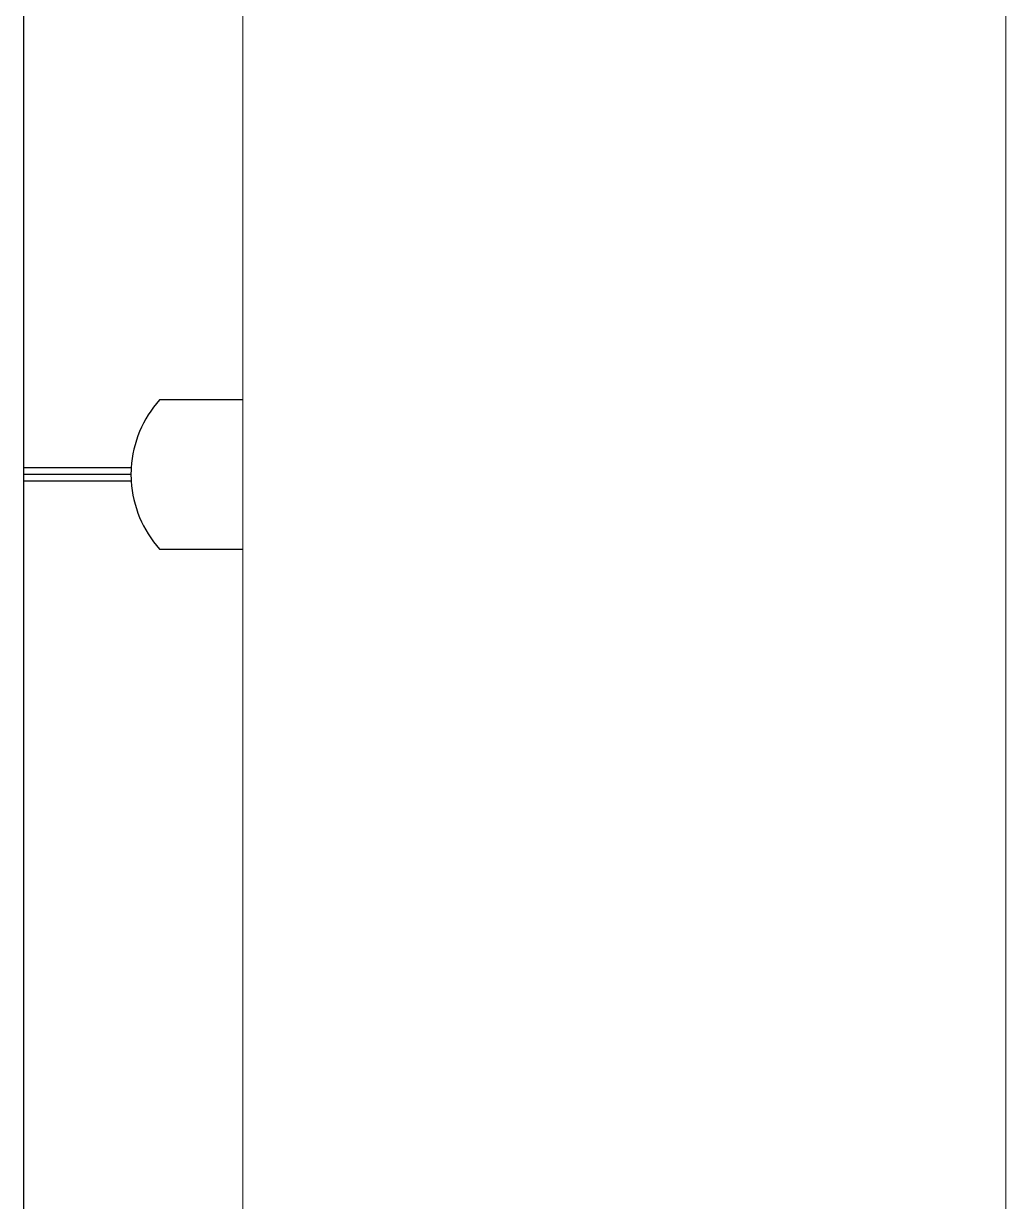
# Model space of a CAD drawing. Header units: millimetres. Extents: x 1359 to 3577, y 1333 to 3557.
# Drawn here: x 2756.6 to 2801.4, y 3234.8 to 3288.5 of the extents above; entities that cross this region are included whole.
import ezdxf

# ---------------------------------------------------------------- set-up
doc = ezdxf.new("R2010")
doc.units = ezdxf.units.MM
doc.set_wipeout_variables(frame=1)
doc.layers.add('! NO PLOT !', color=7, linetype='Continuous', true_color=0xff75dd, plot=False)
doc.layers.add('000-PI-Oprema', color=30, linetype='Continuous', lineweight=5)
doc.layers.add('002-PI-Kabelska kanalica', color=150, linetype='Continuous')

# ---------------------------------------------------------------- blocks, each defined once
blk = doc.blocks.new('S7-1500 DQ HF - 6ES7522-1BL01-0AB0')
blk.add_wipeout([(0, 147), (34.8, 147), (34.8, 0), (0, 0)])
at = {"layer": '000-PI-Oprema', "color": 0, "linetype": 'ByBlock', "lineweight": 0}
blk.add_line((0, 134.681), (0, 21.262), dxfattribs=at)
blk = doc.blocks.new('6ES7590-1AB60-0AA0-montažna za 1500')
at = {"layer": '! NO PLOT !'}
for points, knots in [([(46217.688, 47080.789), (46217.763, 47080.886), (46217.933, 47081.041), (46218.247, 47081.155), (46218.602, 47081.168), (46218.963, 47081.059), (46219.341, 47080.704), (46219.436, 47080.152), (46219.32, 47079.628), (46219.043, 47079.304), (46218.69, 47079.117), (46218.284, 47079.079), (46217.832, 47079.157), (46217.489, 47079.465), (46217.327, 47079.887), (46217.263, 47080.449), (46217.333, 47081.162), (46217.649, 47081.878), (46218.161, 47082.256), (46218.656, 47082.379), (46218.964, 47082.391), (46219.137, 47082.375)], [0, 0, 0, 0, 0.038457, 0.07693, 0.106706, 0.154905, 0.197191, 0.271397, 0.327022, 0.370333, 0.407489, 0.456055, 0.502478, 0.55532, 0.599364, 0.64919, 0.741035, 0.834019, 0.897369, 0.94389, 1, 1, 1, 1]), ([(46219.119, 47082.076), (46219.038, 47082.082), (46218.975, 47082.084), (46218.498, 47082.084), (46218.176, 47081.926), (46217.821, 47081.398), (46217.728, 47081.125), (46217.688, 47080.789)], [0, 0, 0, 0, 0.058605, 0.058605, 0.623644, 0.623644, 1, 1, 1, 1]), ([(46224.076, 47082.238), (46223.952, 47082.283), (46223.673, 47082.355), (46223.262, 47082.399), (46222.864, 47082.326), (46222.531, 47082.134), (46222.328, 47081.791), (46222.302, 47081.402), (46222.427, 47081.075), (46222.672, 47080.862), (46222.961, 47080.721), (46223.288, 47080.575), (46223.592, 47080.436), (46223.812, 47080.218), (46223.846, 47079.956), (46223.799, 47079.701), (46223.61, 47079.492), (46223.337, 47079.396), (46223.034, 47079.4), (46222.72, 47079.456), (46222.509, 47079.52), (46222.401, 47079.561)], [0, 0, 0, 0, 0.06208, 0.137188, 0.193443, 0.251671, 0.313567, 0.374192, 0.43104, 0.472364, 0.524972, 0.583187, 0.642248, 0.683551, 0.722421, 0.762388, 0.803352, 0.84918, 0.895433, 0.945712, 1, 1, 1, 1]), ([(46222.354, 47079.239), (46222.42, 47079.218), (46222.583, 47079.171), (46222.854, 47079.114), (46223.171, 47079.088), (46223.492, 47079.115), (46223.783, 47079.216), (46224.024, 47079.397), (46224.189, 47079.659), (46224.242, 47079.989), (46224.188, 47080.365), (46223.919, 47080.707), (46223.557, 47080.883), (46223.203, 47081.032), (46222.89, 47081.172), (46222.697, 47081.458), (46222.715, 47081.766), (46222.914, 47081.991), (46223.194, 47082.085), (46223.492, 47082.074), (46223.763, 47082.009), (46223.931, 47081.942), (46224.002, 47081.907)], [0, 0, 0, 0, 0.033122, 0.080767, 0.131657, 0.184078, 0.233155, 0.2765, 0.32529, 0.376532, 0.433169, 0.501495, 0.573763, 0.622505, 0.685302, 0.733602, 0.777069, 0.822217, 0.867773, 0.913842, 0.962546, 1, 1, 1, 1]), ([(46218.532, 47080.844), (46218.441, 47080.866), (46218.253, 47080.874), (46217.932, 47080.768), (46217.689, 47080.454), (46217.666, 47080.071), (46217.748, 47079.65), (46218.072, 47079.388), (46218.503, 47079.379), (46218.869, 47079.539), (46219.024, 47079.905), (46219.031, 47080.275), (46218.935, 47080.609), (46218.71, 47080.789), (46218.577, 47080.834), (46218.532, 47080.844)], [0, 0, 0, 0, 0.0625, 0.125, 0.21875, 0.3125, 0.375, 0.5, 0.5625, 0.65625, 0.75, 0.8125, 0.90625, 0.96875, 1, 1, 1, 1])]:
    blk.add_open_spline(points, degree=3, knots=knots, dxfattribs=at)
for points in [[(46219.137, 47082.375), (46219.131, 47082.275), (46219.125, 47082.176), (46219.119, 47082.076)], [(46220.047, 47079.142), (46220.047, 47080.206), (46220.047, 47081.27), (46220.047, 47082.334)], [(46220.047, 47082.334), (46220.609, 47082.334), (46221.17, 47082.334), (46221.732, 47082.334)], [(46221.732, 47082.03), (46221.294, 47082.03), (46220.855, 47082.03), (46220.416, 47082.03)], [(46220.416, 47082.03), (46220.416, 47081.658), (46220.416, 47081.285), (46220.416, 47080.913)], [(46221.732, 47082.334), (46221.732, 47082.233), (46221.732, 47082.132), (46221.732, 47082.03)], [(46224.002, 47081.907), (46224.027, 47082.017), (46224.052, 47082.128), (46224.076, 47082.238)], [(46220.416, 47080.913), (46220.833, 47080.913), (46221.25, 47080.913), (46221.667, 47080.913)], [(46221.667, 47080.913), (46221.667, 47080.812), (46221.667, 47080.71), (46221.667, 47080.609)], [(46220.416, 47080.609), (46220.416, 47080.221), (46220.416, 47079.834), (46220.416, 47079.446)], [(46221.667, 47080.609), (46221.25, 47080.609), (46220.833, 47080.609), (46220.416, 47080.609)], [(46220.416, 47079.446), (46220.878, 47079.446), (46221.339, 47079.446), (46221.8, 47079.446)], [(46221.8, 47079.446), (46221.8, 47079.345), (46221.8, 47079.243), (46221.8, 47079.142)], [(46222.401, 47079.561), (46222.386, 47079.454), (46222.37, 47079.346), (46222.354, 47079.239)], [(46221.8, 47079.142), (46221.216, 47079.142), (46220.631, 47079.142), (46220.047, 47079.142)]]:
    blk.add_open_spline(points, degree=3, dxfattribs=at)
for p, q in [((46179.794, 47128.075), (46179.794, 47082.837)), ((46272.794, 47100.537), (46206.794, 47100.537)), ((46204.794, 47098.537), (46204.794, 47059.537)), ((46193.596, 47085.937), (46185.993, 47085.937)), ((46179.794, 47082.837), (46179.794, 47082.537)), ((46184.703, 47082.837), (46179.794, 47082.837)), ((46179.794, 47082.537), (46179.794, 47082.237)), ((46184.694, 47082.537), (46179.794, 47082.537)), ((46204.794, 47082.837), (46194.885, 47082.837)), ((46204.796, 47082.537), (46194.894, 47082.537)), ((46179.794, 47082.237), (46179.794, 47032.688)), ((46184.703, 47082.237), (46179.794, 47082.237)), ((46204.794, 47082.237), (46194.885, 47082.237)), ((46185.993, 47079.137), (46193.596, 47079.137)), ((46206.794, 47057.537), (46272.794, 47057.537))]:
    blk.add_line(p, q)
for centre, radius, start, end in [((46206.794, 47098.537), 2, 90, 180), ((46189.794, 47082.537), 5.1, 138.1897, 176.6277), ((46189.794, 47082.537), 5.1, 3.3723, 41.8103), ((46189.794, 47082.537), 5.1, 183.3723, 221.8103), ((46189.794, 47082.537), 5.1, 318.1897, 356.6277), ((46206.794, 47059.537), 2, 180, 270)]:
    blk.add_arc(centre, radius, start, end)
for major_axis, start_param, end_param in [((5.1, 0), 3.082735, 3.141593), ((0, 5.1), 1.570796, 1.629654), ((5.1, 0), 0, 0.058858), ((5.1, 0), 6.224328, 6.283185)]:
    blk.add_ellipse((46189.794, 47082.537), major_axis=major_axis, ratio=1, start_param=start_param, end_param=end_param)
blk = doc.blocks.new('IM 155-5 PN ST - 6ES7155-5AA01-0AB0')
blk.add_wipeout([(0, 147.007), (34.8, 147.007), (34.8, 0), (0, 0)])
at = {"color": 0, "linetype": 'ByBlock', "lineweight": 0, "ltscale": 0.25}
blk.add_lwpolyline([(0, 147.007), (34.8, 147.007), (34.8, 0), (0, 0), (0, 147.007)], dxfattribs=at)
at = {"layer": '000-PI-Oprema', "color": 0, "linetype": 'ByBlock', "lineweight": 0}
blk.add_open_spline([(34.8, 8.007), (34.8, 8.859), (34.8, 10.524), (34.8, 12.857), (34.8, 14.973), (34.8, 17.743), (34.8, 21.643), (34.8, 27.557), (34.8, 37.017), (34.8, 50.127), (34.8, 67.357), (34.8, 85.999), (34.8, 103.048), (34.8, 118.245), (34.8, 128.598), (34.8, 136.94), (34.8, 141.966), (34.8, 145.414), (34.8, 147.007)], degree=3, knots=[0, 0, 0, 0, 0.018357, 0.035822, 0.050221, 0.063898, 0.09543, 0.134182, 0.191169, 0.299064, 0.416456, 0.562341, 0.701008, 0.784589, 0.890964, 0.925157, 0.965428, 1, 1, 1, 1], dxfattribs=at)

msp = doc.modelspace()

# ---------------------------------------------------------------- block references
msp.add_blockref('6ES7590-1AB60-0AA0-montažna za 1500', (-43423.223, -43814.604))

# ---------------------------------------------------------------- next in the draw order: block references
at = {"layer": '002-PI-Kabelska kanalica', "color": 0, "linetype": 'ByBlock', "lineweight": 0}
msp.add_blockref('S7-1500 DQ HF - 6ES7522-1BL01-0AB0', (2801.371, 3183.083), dxfattribs=at)

# ---------------------------------------------------------------- next in the draw order: block references
msp.add_blockref('IM 155-5 PN ST - 6ES7155-5AA01-0AB0', (2766.571, 3183.076), dxfattribs=at)

doc.saveas('drawing.dxf')
